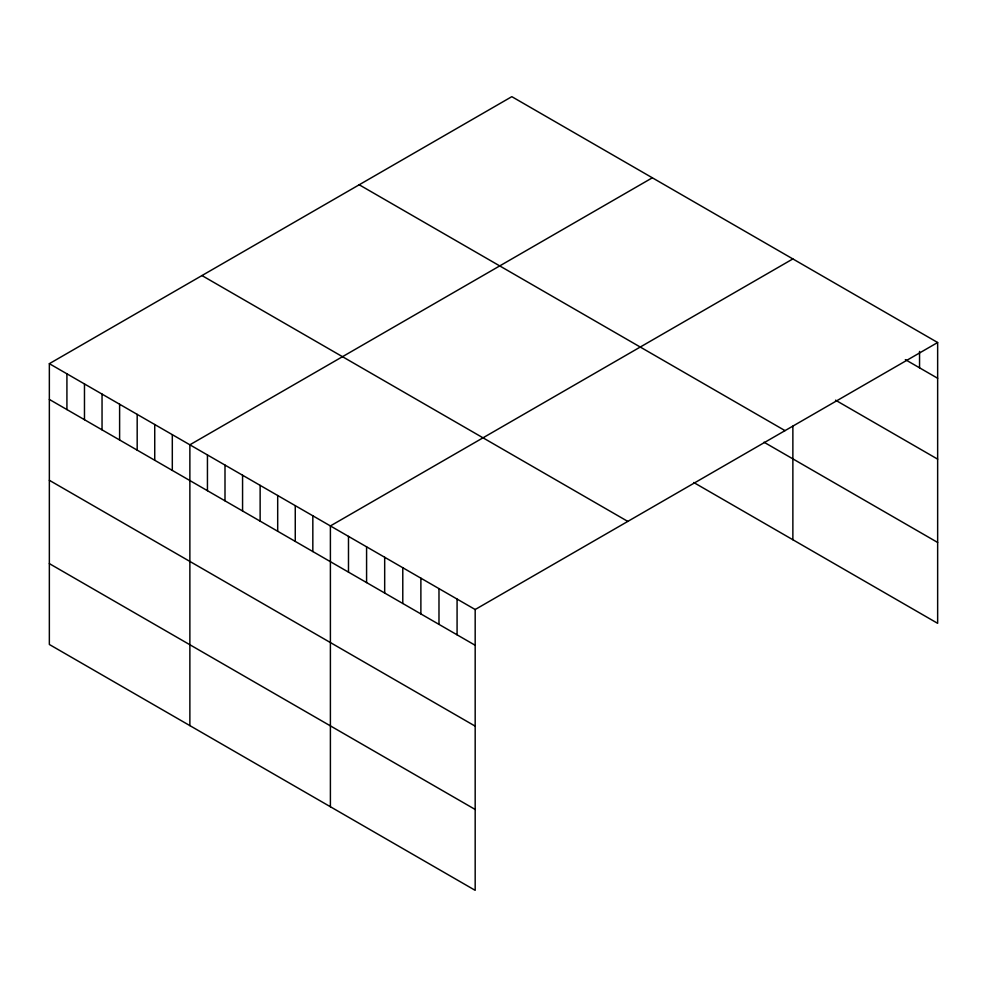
<?xml version="1.0" encoding="UTF-8"?>
<svg xmlns="http://www.w3.org/2000/svg" width="987" height="987" viewBox="0 0 987 987"><rect width="100%" height="100%" fill="white"/><g stroke="black" fill="none" stroke-linecap="round" stroke-linejoin="round"><path stroke-width="1.48" d="M937.65 342.514L475.179 609.522L475.179 890.336L49.35 644.486L49.35 363.672L511.821 96.664L937.65 342.514L937.65 623.328L693.75 482.52M652.345 177.796L189.874 444.804L189.874 725.618M792.869 258.927L330.398 525.935L330.398 806.749M905.338 359.613L937.65 378.268M835.533 400.179L937.65 459.14M359.206 184.779L785.035 430.628M764.012 442.213L937.65 542.455M201.965 275.558L627.794 521.407M49.35 363.672L475.179 609.522M49.35 399.427L475.179 645.276M49.35 480.299L475.179 726.148M49.35 563.614L475.179 809.463M919.551 351.434L919.551 367.818M792.869 426.137L792.869 539.741M457.08 599.072L457.08 634.826M438.981 588.622L438.981 624.376M420.881 578.172L420.881 613.926M402.782 567.722L402.782 603.476M384.683 557.273L384.683 593.039M366.584 546.823L366.584 582.589M348.485 536.385L348.485 572.139M312.83 515.794L312.83 551.548M295.261 505.652L295.261 541.407M277.692 495.511L277.692 531.265M260.136 485.37L260.136 521.124M242.568 475.228L242.568 510.982M224.999 465.087L224.999 500.841M207.443 454.945L207.443 490.699M172.306 434.662L172.306 470.417M154.737 424.521L154.737 460.275M137.181 414.38L137.181 450.134M119.612 404.238L119.612 439.992M102.043 394.097L102.043 429.851M84.475 383.955L84.475 419.709M66.919 373.814L66.919 409.568"/></g></svg>
